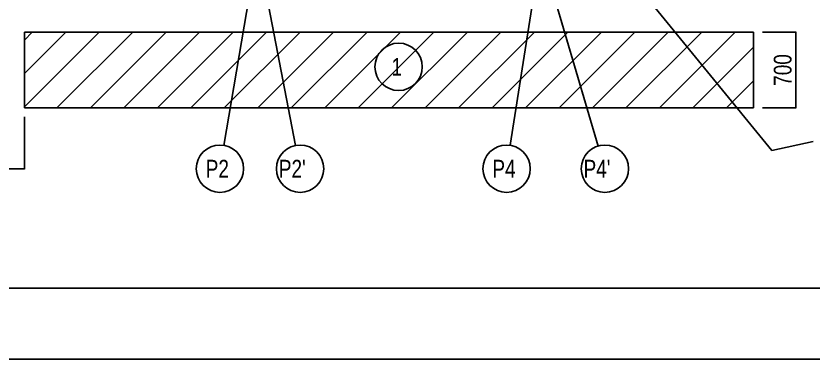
# Model space of a CAD drawing. Header units: millimetres. Extents: x 0 to 10500, y 0 to 7425.
# Drawn here: x 1737 to 5105, y 0 to 1450 of the extents above; entities that cross this region are included whole.
import ezdxf

# ---------------------------------------------------------------- set-up
doc = ezdxf.new("R2010")
doc.units = ezdxf.units.MM
doc.header["$LTSCALE"] = 577.5
doc.layers.get('0').update_dxf_attribs({"linetype": 'CONTINUOUS'})
doc.layers.add('NOTES3D', color=7, linetype='CONTINUOUS')
doc.styles.get("Standard").update_dxf_attribs({"font": 'txt', "width": 0.85})
doc.styles.add('TEXTSTYLE_2', font='txt', dxfattribs={"width": 0.8})
doc.dimstyles.new('DIMSTYLE_1', dxfattribs={"dimtxt": 75, "dimasz": 3.5, "dimexe": 1.5, "dimexo": 1.5, "dimgap": 18.75, "dimtad": 1, "dimdec": 1, "dimtxsty": 'TEXTSTYLE_2', "dimblk": '_FILLED', "dimblk1": '_FILLED', "dimblk2": '_FILLED', "dimcen": 0.09, "dimadec": 1, "dimazin": 2, "dimtp": 0.1, "dimtm": 0.1, "dimtfac": 1, "dimtdec": 1, "dimtofl": 0, "dimtmove": 0, "dimatfit": 3, "dimldrblk": '_FILLED', "dimfxl": 1, "dimtolj": 1, "dimarcsym": 0})
doc.dimstyles.get("Standard").update_dxf_attribs({"dimtxt": 3.5, "dimasz": 3.5, "dimexe": 1.5, "dimexo": 1.5, "dimtad": 1, "dimdec": 1, "dimtxsty": 'Standard', "dimblk": '_FILLED', "dimblk1": '_FILLED', "dimblk2": '_FILLED', "dimcen": 0.09, "dimadec": 1, "dimazin": 2, "dimtol": 1, "dimtp": 0.1, "dimtm": 0.1, "dimtfac": 1, "dimtdec": 1, "dimtofl": 0, "dimtmove": 0, "dimatfit": 3, "dimldrblk": '_FILLED', "dimfxl": 1, "dimtolj": 1, "dimarcsym": 0})

# ---------------------------------------------------------------- blocks, each defined once
blk = doc.blocks.new('_FILLED')
at = {"color": 0, "linetype": 'ByBlock'}
blk.add_solid([(0, 0), (-1, 0.21), (-1, -0.21)], dxfattribs=at)
blk = doc.blocks.new('*D13')
at = {"color": 2, "linetype": 'Continuous', "transparency": 16777216}
for p, q in [((1366.2, 1803.3), (1366.2, 823.5)), ((1773, 1024.4), (1773, 823.5)), ((1366.2, 823.5), (1366.2, 803.3)), ((1773, 823.5), (1773, 803.3)), ((1366.2, 804.8), (1569.6, 804.8)), ((1773, 804.8), (1569.6, 804.8))]:
    blk.add_line(p, q, dxfattribs=at)
at = {"color": 2, "linetype": 'Continuous', "transparency": 16777216, "xscale": 3.5, "yscale": 3.5, "zscale": 3.5, "rotation": 180}
blk.add_blockref('_FILLED', (1366.2, 804.8), dxfattribs=at)
at = {"color": 2, "linetype": 'Continuous', "transparency": 16777216, "xscale": 3.5, "yscale": 3.5, "zscale": 3.5}
blk.add_blockref('_FILLED', (1773, 804.8), dxfattribs=at)
at = {"color": 2, "linetype": 'Continuous', "transparency": 16777216, "insert": (1569.6, 898.5), "char_height": 75, "width": 180, "attachment_point": 2, "line_spacing_factor": 0.9, "style": 'TEXTSTYLE_2'}
blk.add_mtext('689', dxfattribs=at)
blk = doc.blocks.new('*D14')
at = {"color": 2, "linetype": 'Continuous', "transparency": 16777216}
for p, q in [((4891.2, 1382.1), (5014, 1382.1)), ((5014, 1382.1), (5034.2, 1382.1)), ((5032.7, 1382.1), (5032.7, 1222)), ((5032.7, 1061.9), (5032.7, 1222)), ((4891.2, 1061.9), (5014, 1061.9)), ((5014, 1061.9), (5034.2, 1061.9))]:
    blk.add_line(p, q, dxfattribs=at)
at = {"color": 2, "linetype": 'Continuous', "transparency": 16777216, "xscale": 3.5, "yscale": 3.5, "zscale": 3.5}
for p, rotation in [((5032.7, 1382.1), 90), ((5032.7, 1061.9), 270)]:
    blk.add_blockref('_FILLED', p, dxfattribs=dict(at, rotation=rotation))
at = {"color": 2, "linetype": 'Continuous', "transparency": 16777216, "insert": (4939, 1222), "char_height": 75, "width": 180, "attachment_point": 2, "rotation": 90, "line_spacing_factor": 0.9, "style": 'TEXTSTYLE_2'}
blk.add_mtext('700', dxfattribs=at)

msp = doc.modelspace()

# ---------------------------------------------------------------- hatches: boundary and pattern name
at = {"linetype": 'Continuous'}
h = msp.add_hatch(dxfattribs=at)
h.set_pattern_fill('DXSEC_1', color=2, scale=100, angle=45, style=0, pattern_type=0)
h.set_pattern_definition([(45, (0, 0), (-70.7107, 70.7107), [])])
h.paths.add_polyline_path([(1037.39, 2628.27), (1366.23, 2628.27), (1366.23, 1840.77), (1037.39, 1840.77)])
h.paths.add_polyline_path([(1772.96, 1382.11), (4853.73, 1382.11), (4853.73, 1061.92), (1772.96, 1061.92)])
h.paths.add_polyline_path([(1777.29, 3108.55), (4860.22, 3108.55), (4860.22, 2740.77), (1777.29, 2740.77)])
h.paths.add_polyline_path([(2094.89, 6582.64), (4669.41, 6582.64), (4669.41, 6236.49), (2094.89, 6236.49)])
h.paths.add_polyline_path([(5476.81, 1633.07), (5476.81, 2697.5), (5122, 2697.5), (5122, 1633.07)])

# ---------------------------------------------------------------- linework, layer by layer
at = {"color": 2, "linetype": 'Continuous'}
for p, q in [((1772.96, 1061.92), (1772.96, 1382.11)), ((1772.96, 1382.11), (4853.73, 1382.11)), ((4853.73, 1382.11), (4853.73, 1061.92)), ((4853.73, 1061.92), (1772.96, 1061.92))]:
    msp.add_line(p, q, dxfattribs=at)
at = {"color": 7, "linetype": 'Continuous'}
for p, q in [((1772.96, 1061.92), (1772.96, 1382.11)), ((1772.96, 1382.11), (4853.73, 1382.11)), ((4853.73, 1382.11), (4853.73, 1061.92)), ((4853.73, 1061.92), (1772.96, 1061.92)), ((0, 0), (10500, 0)), ((0, 0), (10500, 0))]:
    msp.add_line(p, q, dxfattribs=at)
at = {"color": 7, "linetype": 'Continuous', "const_width": 7.5}
msp.add_lwpolyline([(300, 300), (10200, 300)], dxfattribs=at)
at = {"layer": 'NOTES3D', "color": 2, "linetype": 'Continuous'}
for centre in [(3354.03, 1235.31), (2599.14, 804.75), (2937.99, 804.75), (3810.21, 804.75), (4225.36, 804.75)]:
    msp.add_circle(centre, 100, dxfattribs=at)

# ---------------------------------------------------------------- texts
at = {"layer": 'NOTES3D', "color": 2, "linetype": 'Continuous', "char_height": 75, "attachment_point": 1, "line_spacing_factor": 0.9, "style": 'TEXTSTYLE_2'}
for s, insert, width in [('1', (3324.03, 1272.81), 60), ('P2', (2539.14, 842.25), 120), ("P2'", (2847.99, 842.25), 180), ('P4', (3750.21, 842.25), 120), ("P4'", (4135.36, 842.25), 180)]:
    msp.add_mtext(s, dxfattribs=dict(at, insert=insert, width=width))

# ---------------------------------------------------------------- dimensions: what is measured, and where the dimension line sits
at = {"color": 2, "linetype": 'Continuous'}
dim = msp.add_linear_dim(base=(1772.96, 804.75), p1=(1366.23, 1804.77), p2=(1772.96, 1025.92), text='689', dimstyle='DIMSTYLE_1', dxfattribs=at)
dim.commit()
dim.dimension.update_dxf_attribs({"geometry": '*D13', "text_midpoint": (1569.6, 804.75), "dimtype": 160})
dim = msp.add_linear_dim(base=(5032.7, 1061.92), p1=(4889.73, 1382.11), p2=(4889.73, 1061.92), angle=270, text='700', dimstyle='DIMSTYLE_1', dxfattribs=at)
dim.commit()
dim.dimension.update_dxf_attribs({"geometry": '*D14', "text_midpoint": (5032.7, 1222.02), "dimtype": 160})

# ---------------------------------------------------------------- leaders
at = {"layer": 'NOTES3D', "color": 2, "linetype": 'Continuous'}
for points in [[(2759.41, 1723.5), (2918.91, 902.91)], [(3955.94, 1717.5), (4197.05, 900.66)], [(2740.51, 1635.8), (2615.91, 903.33)], [(3940.44, 1635.84), (3825.69, 903.55)]]:
    msp.add_leader(points, dimstyle='Standard', override={"dimtad": 0}, dxfattribs=at)
at = {"layer": 'NOTES3D', "color": 2, "linetype": 'Continuous', "annotation_type": 0, "has_hookline": 1, "hookline_direction": 1, "text_width": 750}
msp.add_leader([(4378.27, 1559.25), (4930.41, 882.28), (5104.79, 919.78)], dimstyle='Standard', override={"dimtad": 0}, dxfattribs=at)

doc.saveas('drawing.dxf')
